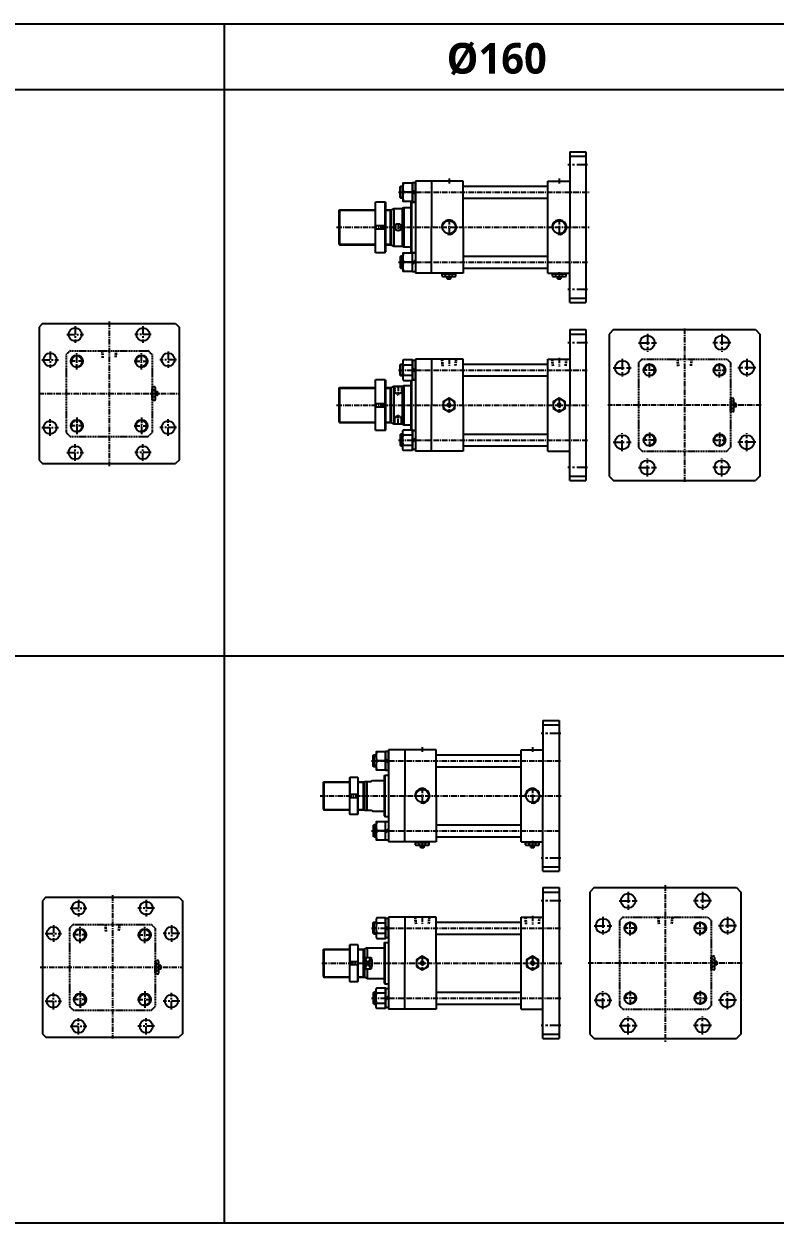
# Model space of a CAD drawing. Extents: x -819 to 9014, y 0 to 4350.
# Drawn here: x 2187 to 3904, y 0 to 2741 of the extents above; entities that cross this region are included whole.
import ezdxf

# ---------------------------------------------------------------- set-up
doc = ezdxf.new("R2010")
doc.units = 0
doc.header["$LTSCALE"] = 10
doc.header["$MEASUREMENT"] = 0
for name, pattern in [('CENTER', [2, 1.25, -0.25, 0.25, -0.25]), ('CENTERX2', [4, 2.5, -0.5, 0.5, -0.5]), ('HIDDEN', [0.375, 0.25, -0.125])]:
    doc.linetypes.add(name, pattern=pattern)
doc.layers.get('0').update_dxf_attribs({"linetype": 'CONTINUOUS'})
doc.layers.get('DEFPOINTS').update_dxf_attribs({"linetype": 'CONTINUOUS'})
for name, color, linetype in [('CEN', 1, 'CENTERX2'), ('CENTER', 1, 'CENTER'), ('ML', 7, 'CONTINUOUS'), ('THIN', 3, 'CONTINUOUS'), ('외형선', 3, 'CONTINUOUS')]:
    doc.layers.add(name, color=color, linetype=linetype)
doc.styles.add('문자', font='romans.shx')

msp = doc.modelspace()

# ---------------------------------------------------------------- linework, layer by layer
for p, q in [((0, 2741.3), (9013.8, 2741.3)), ((2645.4, 0), (2645.4, 2741.3)), ((0, 2591.3), (9013.8, 2591.3)), ((9013.8, 1295.6), (0, 1295.6)), ((9013.8, 0), (0, 0))]:
    msp.add_line(p, q)
at = {"color": 7, "linetype": 'Continuous'}
for p, q in [((3143.3, 2164.7), (3143.3, 2169.7)), ((3143.3, 2169.7), (3149.6, 2169.7)), ((3144.3, 2169.7), (3144.3, 2171.7)), ((3144.3, 2171.7), (3173.5, 2171.7)), ((3149.6, 2169.7), (3174.5, 2169.7)), ((3151.1, 2164.7), (3151.1, 2169.7)), ((3166.7, 2164.7), (3166.7, 2169.7)), ((3173.5, 2169.7), (3173.5, 2171.7)), ((3174.5, 2164.7), (3174.5, 2169.7)), ((3395.3, 2164.7), (3395.3, 2169.7)), ((3395.3, 2169.7), (3401.6, 2169.7)), ((3396.3, 2169.7), (3396.3, 2171.7)), ((3396.3, 2171.7), (3425.5, 2171.7)), ((3401.6, 2169.7), (3426.5, 2169.7)), ((3403.1, 2164.7), (3403.1, 2169.7)), ((3418.7, 2164.7), (3418.7, 2169.7)), ((3425.5, 2169.7), (3425.5, 2171.7)), ((3426.5, 2164.7), (3426.5, 2169.7)), ((3146.5, 2163.7), (3171.3, 2163.7)), ((3154.9, 2163.9), (3154.9, 2164)), ((3154.9, 2159.2), (3154.9, 2163.7)), ((3154.9, 2159.2), (3155.4, 2158.7)), ((3162.9, 2159.2), (3154.9, 2159.2)), ((3155.4, 2158.7), (3162.4, 2158.7)), ((3162.9, 2159.2), (3162.4, 2158.7)), ((3162.9, 2159.2), (3162.9, 2163.7)), ((3398.5, 2163.7), (3423.3, 2163.7)), ((3406.9, 2163.9), (3406.9, 2164)), ((3406.9, 2159.2), (3406.9, 2163.7)), ((3406.9, 2159.2), (3407.4, 2158.7)), ((3414.9, 2159.2), (3406.9, 2159.2)), ((3407.4, 2158.7), (3414.4, 2158.7)), ((3414.9, 2159.2), (3414.4, 2158.7)), ((3414.9, 2159.2), (3414.9, 2163.7)), ((3082.1, 864.7), (3082.1, 869.7)), ((3082.1, 869.7), (3088.4, 869.7)), ((3083.1, 869.7), (3083.1, 871.7)), ((3083.1, 871.7), (3112.2, 871.7)), ((3085.2, 863.7), (3110.1, 863.7)), ((3088.4, 869.7), (3113.2, 869.7)), ((3089.9, 864.7), (3089.9, 869.7)), ((3093.7, 864), (3093.7, 864)), ((3093.7, 859.2), (3093.7, 863.7)), ((3093.7, 859.2), (3094.2, 858.7)), ((3101.7, 859.2), (3093.7, 859.2)), ((3094.2, 858.7), (3101.2, 858.7)), ((3101.7, 859.2), (3101.2, 858.7)), ((3101.7, 859.2), (3101.7, 863.7)), ((3105.4, 864.7), (3105.4, 869.7)), ((3112.2, 869.7), (3112.2, 871.7)), ((3113.2, 864.7), (3113.2, 869.7)), ((3334.1, 864.7), (3334.1, 869.7)), ((3334.1, 869.7), (3340.4, 869.7)), ((3335.1, 869.7), (3335.1, 871.7)), ((3335.1, 871.7), (3364.2, 871.7)), ((3337.2, 863.7), (3362.1, 863.7)), ((3340.4, 869.7), (3365.2, 869.7)), ((3341.9, 864.7), (3341.9, 869.7)), ((3345.7, 864), (3345.7, 864)), ((3345.7, 859.2), (3345.7, 863.7)), ((3345.7, 859.2), (3346.2, 858.7)), ((3353.7, 859.2), (3345.7, 859.2)), ((3346.2, 858.7), (3353.2, 858.7)), ((3353.7, 859.2), (3353.2, 858.7)), ((3353.7, 859.2), (3353.7, 863.7)), ((3357.4, 864.7), (3357.4, 869.7)), ((3364.2, 869.7), (3364.2, 871.7)), ((3365.2, 864.7), (3365.2, 869.7))]:
    msp.add_line(p, q, dxfattribs=at)
for points in [[(3145.4, 1862.2), (3158.9, 1854.4), (3172.4, 1862.2), (3172.4, 1877.8), (3158.9, 1885.6), (3145.4, 1877.8)], [(3157.4, 1872.5), (3156, 1870), (3157.4, 1867.5), (3160.3, 1867.5), (3161.8, 1870), (3160.3, 1872.5)], [(3397.4, 1862.2), (3410.9, 1854.4), (3424.4, 1862.2), (3424.4, 1877.8), (3410.9, 1885.6), (3397.4, 1877.8)], [(3409.4, 1872.5), (3408, 1870), (3409.4, 1867.5), (3412.3, 1867.5), (3413.8, 1870), (3412.3, 1872.5)], [(3084.2, 586.4), (3097.7, 578.6), (3111.2, 586.4), (3111.2, 602), (3097.7, 609.8), (3084.2, 602)], [(3336.2, 586.4), (3349.7, 578.6), (3363.2, 586.4), (3363.2, 602), (3349.7, 609.8), (3336.2, 602)], [(3096.2, 596.7), (3094.8, 594.2), (3096.2, 591.7), (3099.1, 591.7), (3100.5, 594.2), (3099.1, 596.7)], [(3348.2, 596.7), (3346.8, 594.2), (3348.2, 591.7), (3351.1, 591.7), (3352.5, 594.2), (3351.1, 596.7)]]:
    msp.add_lwpolyline(points, close=True, dxfattribs=at)
for centre, radius in [((3158.9, 1870), 13.5), ((3158.9, 1870), 3.5), ((3410.9, 1870), 13.5), ((3410.9, 1870), 3.5), ((3097.7, 594.2), 13.5), ((3349.7, 594.2), 13.5), ((3097.7, 594.2), 3.5), ((3349.7, 594.2), 3.5)]:
    msp.add_circle(centre, radius, dxfattribs=at)
for centre, radius, start, end in [((3146.5, 2169.3), 5.62, 235.6158, 270), ((3147.2, 2171.9), 8.22, 241.7006, 298.2994), ((3158.9, 2195), 31.3, 255.6172, 270.0141), ((3158.9, 2195), 31.3, 269.9859, 284.3828), ((3170.6, 2171.9), 8.22, 241.7006, 298.2994), ((3398.5, 2169.3), 5.62, 235.6158, 270), ((3399.2, 2171.9), 8.22, 241.7006, 298.2994), ((3410.9, 2195), 31.3, 255.6172, 270.0141), ((3410.9, 2195), 31.3, 269.9859, 284.3828), ((3422.6, 2171.9), 8.22, 241.7006, 298.2994), ((3085.2, 869.3), 5.62, 235.6158, 270), ((3086, 871.9), 8.22, 241.7006, 298.2994), ((3097.6, 895), 31.3, 255.6172, 270.0141), ((3097.7, 895), 31.3, 269.9859, 284.3828), ((3109.3, 871.9), 8.22, 241.7006, 298.2994), ((3337.2, 869.3), 5.62, 235.6158, 270), ((3338, 871.9), 8.22, 241.7006, 298.2994), ((3349.6, 895), 31.3, 255.6172, 270.0141), ((3349.7, 895), 31.3, 269.9859, 284.3828), ((3361.3, 871.9), 8.22, 241.7006, 298.2994)]:
    msp.add_arc(centre, radius, start, end, dxfattribs=at)
at = {"layer": 'CEN', "color": 1, "linetype": 'CENTER', "ltscale": 2}
for p, q in [((3475.9, 2419.2), (3430.9, 2419.2)), ((3475.9, 2134.2), (3430.9, 2134.2)), ((3612.5, 2033), (3612.5, 1992)), ((3782.5, 2033), (3782.5, 1992)), ((3475.9, 2012.5), (3430.9, 2012.5)), ((3592, 2012.5), (3633, 2012.5)), ((3803, 2012.5), (3762, 2012.5)), ((3555, 1975.5), (3555, 1934.5)), ((3840, 1975.5), (3840, 1934.5)), ((3534.5, 1955), (3575.5, 1955)), ((3860.5, 1955), (3819.5, 1955)), ((3534.5, 1785), (3575.5, 1785)), ((3555, 1764.5), (3555, 1805.5)), ((3860.5, 1785), (3819.5, 1785)), ((3840, 1764.5), (3840, 1805.5)), ((3475.9, 1727.5), (3430.9, 1727.5)), ((3592, 1727.5), (3633, 1727.5)), ((3612.5, 1707), (3612.5, 1748)), ((3803, 1727.5), (3762, 1727.5)), ((3782.5, 1707), (3782.5, 1748)), ((3414.7, 1119.2), (3369.7, 1119.2)), ((3414.7, 834.2), (3369.7, 834.2)), ((3568.5, 757.2), (3568.5, 716.2)), ((3738.5, 757.2), (3738.5, 716.2)), ((3414.7, 736.7), (3369.7, 736.7)), ((3548, 736.7), (3589, 736.7)), ((3759, 736.7), (3718, 736.7)), ((3511, 699.7), (3511, 658.7)), ((3796, 699.7), (3796, 658.7)), ((3490.5, 679.2), (3531.5, 679.2)), ((3816.5, 679.2), (3775.5, 679.2)), ((3511, 488.7), (3511, 529.7)), ((3796, 488.7), (3796, 529.7)), ((3490.5, 509.2), (3531.5, 509.2)), ((3816.5, 509.2), (3775.5, 509.2)), ((3568.5, 431.2), (3568.5, 472.2)), ((3738.5, 431.2), (3738.5, 472.2)), ((3414.7, 451.7), (3369.7, 451.7)), ((3548, 451.7), (3589, 451.7)), ((3759, 451.7), (3718, 451.7))]:
    msp.add_line(p, q, dxfattribs=at)
at = {"layer": 'CEN', "color": 1, "linetype": 'CENTER', "ltscale": 1.5}
for p, q in [((2285, 2031.3), (2323, 2031.3)), ((2304, 2050.3), (2304, 2012.3)), ((2478, 2031.3), (2440, 2031.3)), ((2459, 2050.3), (2459, 2012.3)), ((2227.5, 1973.8), (2265.5, 1973.8)), ((2246.5, 1992.8), (2246.5, 1954.8)), ((2535.5, 1973.8), (2497.5, 1973.8)), ((2516.5, 1992.8), (2516.5, 1954.8)), ((2246.5, 1799.8), (2246.5, 1837.8)), ((2516.5, 1799.8), (2516.5, 1837.8)), ((2227.5, 1818.8), (2265.5, 1818.8)), ((2535.5, 1818.8), (2497.5, 1818.8)), ((2285, 1761.3), (2323, 1761.3)), ((2304, 1742.3), (2304, 1780.3)), ((2478, 1761.3), (2440, 1761.3)), ((2459, 1742.3), (2459, 1780.3)), ((2292.5, 719.7), (2330.5, 719.7)), ((2311.5, 738.7), (2311.5, 700.7)), ((2485.5, 719.7), (2447.5, 719.7)), ((2466.5, 738.7), (2466.5, 700.7)), ((2235, 662.2), (2273, 662.2)), ((2254, 681.2), (2254, 643.2)), ((2543, 662.2), (2505, 662.2)), ((2524, 681.2), (2524, 643.2)), ((2254, 488.2), (2254, 526.2)), ((2524, 488.2), (2524, 526.2)), ((2235, 507.2), (2273, 507.2)), ((2543, 507.2), (2505, 507.2)), ((2311.5, 430.7), (2311.5, 468.7)), ((2466.5, 430.7), (2466.5, 468.7)), ((2292.5, 449.7), (2330.5, 449.7)), ((2485.5, 449.7), (2447.5, 449.7))]:
    msp.add_line(p, q, dxfattribs=at)
at = {"layer": 'CENTER'}
for p, q in [((2307.6, 1951.3), (2307.6, 1989.3)), ((2455.6, 1951.3), (2455.6, 1989.3)), ((2324, 1970.3), (2291.1, 1970.3)), ((2439.1, 1970.3), (2472, 1970.3)), ((3632.2, 1950), (3602.8, 1950)), ((3617.5, 1933), (3617.5, 1967)), ((3762.8, 1950), (3792.2, 1950)), ((3777.5, 1933), (3777.5, 1967)), ((2307.6, 1841.3), (2307.6, 1803.3)), ((2455.6, 1841.3), (2455.6, 1803.3)), ((2324, 1822.3), (2291.1, 1822.3)), ((2439.1, 1822.3), (2472, 1822.3)), ((3632.2, 1790), (3602.8, 1790)), ((3617.5, 1807), (3617.5, 1773)), ((3762.8, 1790), (3792.2, 1790)), ((3777.5, 1807), (3777.5, 1773)), ((3573.5, 657.2), (3573.5, 691.2)), ((3733.5, 657.2), (3733.5, 691.2)), ((2331.4, 658.7), (2298.5, 658.7)), ((2315, 639.7), (2315, 677.7)), ((2446.5, 658.7), (2479.4, 658.7)), ((2463, 639.7), (2463, 677.7)), ((3588.2, 674.2), (3558.8, 674.2)), ((3718.8, 674.2), (3748.2, 674.2)), ((2315, 529.7), (2315, 491.7)), ((2463, 529.7), (2463, 491.7)), ((3573.5, 531.2), (3573.5, 497.2)), ((3733.5, 531.2), (3733.5, 497.2)), ((2331.4, 510.7), (2298.5, 510.7)), ((2446.5, 510.7), (2479.4, 510.7)), ((3588.2, 514.2), (3558.8, 514.2)), ((3718.8, 514.2), (3748.2, 514.2))]:
    msp.add_line(p, q, dxfattribs=at)
at = {"layer": 'DEFPOINTS', "color": 0, "linetype": 'ByBlock'}
msp.add_point((3410.7, 766.7), dxfattribs=at)
at = {"layer": 'ML'}
for p, q in [((3434.9, 2449.2), (3471.9, 2449.2)), ((3471.9, 2449.2), (3471.9, 2104.2)), ((3434.9, 2439.2), (3471.9, 2439.2)), ((3048.5, 2343.2), (3048.5, 2370.2)), ((3075.1, 2362), (3081.9, 2355.2)), ((3075.1, 2358.2), (3081.9, 2351.4)), ((3081.9, 2381.7), (3081.9, 2171.7)), ((3118.9, 2381.7), (3081.9, 2381.7)), ((3081.9, 2381.7), (3081.9, 2381.7)), ((2990.1, 2333.2), (2991.1, 2334.2)), ((2990.1, 2333.2), (2990.1, 2220.2)), ((3013.1, 2334.2), (2991.1, 2334.2)), ((2991.1, 2280.7), (2991.1, 2334.2)), ((3013.1, 2280.7), (3013.1, 2334.2)), ((3013.1, 2334.2), (3014.1, 2333.2)), ((3014.1, 2220.2), (3014.1, 2333.2)), ((3075.1, 2356.7), (3054.9, 2356.7)), ((3071.9, 2332.7), (3072.2, 2333)), ((3071.9, 2332.7), (3071.9, 2220.7)), ((3073.4, 2333), (3073.4, 2220.4)), ((2906.9, 2315.2), (2908.4, 2316.7)), ((2906.9, 2315.2), (2906.9, 2238.2)), ((2908.4, 2316.7), (2908.4, 2236.7)), ((3023.9, 2316.7), (3023.9, 2236.7)), ((3026.9, 2316.7), (3032.9, 2319.7)), ((3026.9, 2316.7), (3026.9, 2236.7)), ((3032.9, 2319.7), (3032.9, 2233.7)), ((3051.9, 2319.7), (3055.9, 2321.7)), ((3051.9, 2319.7), (3051.9, 2233.7)), ((3055.9, 2321.7), (3055.9, 2231.7)), ((2990.1, 2280.7), (3014.1, 2280.7)), ((2990.1, 2272.7), (3014.1, 2272.7)), ((2991.1, 2219.2), (2991.1, 2272.7)), ((3013.1, 2219.2), (3013.1, 2272.7)), ((2906.9, 2238.2), (2908.4, 2236.7)), ((3026.9, 2236.7), (3032.9, 2233.7)), ((3051.9, 2233.7), (3055.9, 2231.7)), ((3071.9, 2220.7), (3072.2, 2220.4)), ((2991.1, 2219.2), (2990.1, 2220.2)), ((2991.1, 2219.2), (3013.1, 2219.2)), ((3013.1, 2219.2), (3014.1, 2220.2)), ((3048.5, 2210.2), (3048.5, 2183.2)), ((3075.1, 2196.7), (3054.9, 2196.7)), ((3075.1, 2195.2), (3081.9, 2202)), ((3075.1, 2191.4), (3081.9, 2198.2)), ((3118.9, 2171.7), (3081.9, 2171.7)), ((3434.9, 2114.2), (3471.9, 2114.2)), ((3434.9, 2104.2), (3471.9, 2104.2)), ((2229.5, 2056.3), (2221.5, 2048.3)), ((2229.5, 2056.3), (2533.5, 2056.3)), ((2533.5, 2056.3), (2541.5, 2048.3)), ((2221.5, 2048.3), (2221.5, 1744.3)), ((2541.5, 2048.3), (2541.5, 1744.3)), ((3434.9, 2042.5), (3471.9, 2042.5)), ((3434.9, 2032.5), (3471.9, 2032.5)), ((3471.9, 2042.5), (3471.9, 1697.5)), ((3535, 2042.5), (3525, 2032.5)), ((3525, 2032.5), (3525, 1707.5)), ((3535, 2042.5), (3860, 2042.5)), ((3860, 2042.5), (3870, 2032.5)), ((3870, 2032.5), (3870, 1707.5)), ((3118.9, 1975), (3081.9, 1975)), ((3081.9, 1975), (3081.9, 1975)), ((3081.9, 1975), (3081.9, 1765)), ((3048.5, 1936.5), (3048.5, 1963.5)), ((3053.1, 1967.7), (3053.1, 1932.2)), ((3054.9, 1961.8), (3075.1, 1961.8)), ((3075.1, 1955.3), (3081.9, 1948.5)), ((3075.1, 1951.5), (3081.9, 1944.7)), ((2990.1, 1926.5), (2991.1, 1927.5)), ((2990.1, 1926.5), (2990.1, 1813.5)), ((3013.1, 1927.5), (2991.1, 1927.5)), ((2991.1, 1874), (2991.1, 1927.5)), ((3013.1, 1927.5), (3014.1, 1926.5)), ((3013.1, 1874), (3013.1, 1927.5)), ((3014.1, 1813.5), (3014.1, 1926.5)), ((3054.9, 1938.2), (3075.1, 1938.2)), ((3071.9, 1926), (3072.2, 1926.3)), ((3071.9, 1926), (3071.9, 1814)), ((3073.4, 1926.3), (3073.4, 1813.7)), ((2906.9, 1908.5), (2908.4, 1910)), ((2906.9, 1908.5), (2906.9, 1831.5)), ((2908.4, 1910), (2908.4, 1830)), ((3023.9, 1910), (3023.9, 1830)), ((3026.9, 1910), (3032.9, 1913)), ((3026.9, 1910), (3026.9, 1830)), ((3032.9, 1913), (3032.9, 1827)), ((3051.9, 1913), (3055.9, 1915)), ((3051.9, 1913), (3051.9, 1827)), ((3055.9, 1915), (3055.9, 1825)), ((2990.1, 1874), (3014.1, 1874)), ((2990.1, 1866), (3014.1, 1866)), ((2991.1, 1812.5), (2991.1, 1866)), ((3013.1, 1812.5), (3013.1, 1866)), ((2906.9, 1831.5), (2908.4, 1830)), ((2991.1, 1812.5), (2990.1, 1813.5)), ((2991.1, 1812.5), (3013.1, 1812.5)), ((3013.1, 1812.5), (3014.1, 1813.5)), ((3026.9, 1830), (3032.9, 1827)), ((3051.9, 1827), (3055.9, 1825)), ((3071.9, 1814), (3072.2, 1813.7)), ((3048.5, 1803.5), (3048.5, 1776.5)), ((3053.1, 1772.2), (3053.1, 1807.7)), ((3054.9, 1801.8), (3075.1, 1801.8)), ((3075.1, 1788.5), (3081.9, 1795.3)), ((3075.1, 1784.7), (3081.9, 1791.5)), ((3054.9, 1778.2), (3075.1, 1778.2)), ((3118.9, 1765), (3081.9, 1765)), ((2221.5, 1744.3), (2229.5, 1736.3)), ((2229.5, 1736.3), (2533.5, 1736.3)), ((2541.5, 1744.3), (2533.5, 1736.3)), ((3434.9, 1707.5), (3471.9, 1707.5)), ((3525, 1707.5), (3535, 1697.5)), ((3870, 1707.5), (3860, 1697.5)), ((3434.9, 1697.5), (3471.9, 1697.5)), ((3535, 1697.5), (3860, 1697.5)), ((3373.7, 1149.2), (3410.7, 1149.2)), ((3373.7, 1139.2), (3410.7, 1139.2)), ((3410.7, 1149.2), (3410.7, 804.2)), ((2987.3, 1043.2), (2987.3, 1070.2)), ((3020.7, 1081.7), (3020.7, 871.7)), ((3057.7, 1081.7), (3020.7, 1081.7)), ((3020.7, 1081.7), (3020.7, 1081.7)), ((3013.9, 1056.7), (2993.7, 1056.7)), ((3013.9, 1062), (3020.7, 1055.2)), ((3013.9, 1058.2), (3020.7, 1051.4)), ((2931.2, 1017.7), (2932.2, 1018.7)), ((2931.2, 1017.7), (2931.2, 935.7)), ((2950.2, 1018.7), (2932.2, 1018.7)), ((2932.2, 1018.7), (2932.2, 980.2)), ((2950.2, 1018.7), (2950.2, 980.2)), ((2950.2, 1018.7), (2951.2, 1017.7)), ((2951.2, 935.7), (2951.2, 1017.7)), ((3010.7, 1022.7), (3012.2, 1024.2)), ((3010.7, 1022.7), (3010.7, 930.7)), ((3012.2, 1024.2), (3012.2, 929.2)), ((2870.7, 1007.2), (2872.2, 1008.7)), ((2870.7, 1007.2), (2870.7, 946.2)), ((2872.2, 1008.7), (2872.2, 944.7)), ((2962.7, 1008.7), (2962.7, 944.7)), ((2965.7, 1009.2), (2965.7, 944.2)), ((2971.7, 944.2), (2971.7, 1009.2)), ((2980.7, 1009.2), (2983.7, 1011.7)), ((2931.2, 980.2), (2951.2, 980.2)), ((2931.2, 973.2), (2951.2, 973.2)), ((2932.2, 934.7), (2932.2, 973.2)), ((2950.2, 934.7), (2950.2, 973.2)), ((2870.7, 946.2), (2872.2, 944.7)), ((2931.2, 935.7), (2932.2, 934.7)), ((2932.2, 934.7), (2950.2, 934.7)), ((2950.2, 934.7), (2951.2, 935.7)), ((2980.7, 944.2), (2983.7, 941.7)), ((2987.3, 910.2), (2987.3, 883.2)), ((3010.7, 930.7), (3012.2, 929.2)), ((3013.9, 896.7), (2993.7, 896.7)), ((3013.9, 895.2), (3020.7, 902)), ((3013.9, 891.4), (3020.7, 898.2)), ((3057.7, 871.7), (3020.7, 871.7)), ((3373.7, 814.2), (3410.7, 814.2)), ((3373.7, 804.2), (3410.7, 804.2)), ((2237, 744.7), (2229, 736.7)), ((2237, 744.7), (2541, 744.7)), ((2541, 744.7), (2549, 736.7)), ((3373.7, 766.7), (3410.7, 766.7)), ((3373.7, 756.7), (3410.7, 756.7)), ((3410.7, 766.7), (3410.7, 421.7)), ((3491, 766.7), (3481, 756.7)), ((3481, 756.7), (3481, 431.7)), ((3491, 766.7), (3816, 766.7)), ((3816, 766.7), (3826, 756.7)), ((3826, 756.7), (3826, 431.7)), ((2229, 736.7), (2229, 432.7)), ((2549, 736.7), (2549, 432.7)), ((2987.3, 660.7), (2987.3, 687.7)), ((2991.9, 692), (2991.9, 656.5)), ((2993.7, 686.1), (3013.9, 686.1)), ((3057.7, 699.2), (3020.7, 699.2)), ((3020.7, 699.2), (3020.7, 699.2)), ((3020.7, 699.2), (3020.7, 489.2)), ((2993.7, 662.4), (3013.9, 662.4)), ((3013.9, 679.5), (3020.7, 672.7)), ((3013.9, 675.7), (3020.7, 668.9)), ((2931.2, 635.2), (2932.2, 636.2)), ((2931.2, 635.2), (2931.2, 553.2)), ((2950.2, 636.2), (2932.2, 636.2)), ((2932.2, 636.2), (2932.2, 597.7)), ((2950.2, 636.2), (2951.2, 635.2)), ((2950.2, 636.2), (2950.2, 597.7)), ((2951.2, 553.2), (2951.2, 635.2)), ((3010.7, 640.2), (3012.2, 641.7)), ((3010.7, 640.2), (3010.7, 548.2)), ((3012.2, 641.7), (3012.2, 546.7)), ((2870.7, 624.7), (2872.2, 626.2)), ((2870.7, 624.7), (2870.7, 563.7)), ((2872.2, 626.2), (2872.2, 562.2)), ((2962.7, 626.2), (2962.7, 562.2)), ((2971.7, 629.2), (2965.7, 626.2)), ((2965.7, 626.2), (2965.7, 562.2)), ((2965.7, 607.2), (2980.7, 607.2)), ((2971.7, 629.2), (2971.7, 607.2)), ((2980.7, 607.2), (2980.7, 581.2)), ((2931.2, 597.7), (2951.2, 597.7)), ((2931.2, 590.7), (2951.2, 590.7)), ((2932.2, 552.2), (2932.2, 590.7)), ((2950.2, 552.2), (2950.2, 590.7)), ((2965.7, 581.2), (2980.7, 581.2)), ((2971.7, 581.2), (2971.7, 559.2)), ((2870.7, 563.7), (2872.2, 562.2)), ((2931.2, 553.2), (2932.2, 552.2)), ((2932.2, 552.2), (2950.2, 552.2)), ((2950.2, 552.2), (2951.2, 553.2)), ((2971.7, 559.2), (2965.7, 562.2)), ((2987.3, 527.7), (2987.3, 500.7)), ((2991.9, 496.5), (2991.9, 532)), ((2993.7, 526.1), (3013.9, 526.1)), ((3010.7, 548.2), (3012.2, 546.7)), ((2993.7, 502.4), (3013.9, 502.4)), ((3013.9, 512.7), (3020.7, 519.5)), ((3013.9, 508.9), (3020.7, 515.7)), ((3057.7, 489.2), (3020.7, 489.2)), ((2229, 432.7), (2237, 424.7)), ((2237, 424.7), (2541, 424.7)), ((2549, 432.7), (2541, 424.7)), ((3373.7, 431.7), (3410.7, 431.7)), ((3373.7, 421.7), (3410.7, 421.7)), ((3481, 431.7), (3491, 421.7)), ((3491, 421.7), (3816, 421.7)), ((3826, 431.7), (3816, 421.7))]:
    msp.add_line(p, q, dxfattribs=at)
at = {"layer": 'ML', "color": 2}
for p, q in [((3023.9, 2315.7), (3025.6, 2316.7)), ((3023.9, 2237.7), (3025.6, 2236.7)), ((3155.4, 2163.9), (3155.4, 2163.9)), ((3155.4, 2158.7), (3155.4, 2163.7)), ((3162.4, 2158.7), (3162.4, 2163.7)), ((3407.4, 2163.9), (3407.4, 2163.9)), ((3407.4, 2158.7), (3407.4, 2163.7)), ((3414.4, 2158.7), (3414.4, 2163.7)), ((3023.9, 1909), (3025.6, 1910)), ((3023.9, 1831), (3025.6, 1830)), ((2962.7, 1007.7), (2964.4, 1008.7)), ((2962.7, 945.7), (2964.4, 944.7)), ((3094.2, 863.9), (3094.2, 863.9)), ((3094.2, 858.7), (3094.2, 863.7)), ((3101.2, 858.7), (3101.2, 863.7)), ((3346.2, 863.9), (3346.2, 863.9)), ((3346.2, 858.7), (3346.2, 863.7)), ((3353.2, 858.7), (3353.2, 863.7)), ((2962.7, 625.2), (2964.4, 626.2)), ((2980.7, 607.2), (2965.7, 581.2)), ((2980.7, 581.2), (2965.7, 607.2)), ((2962.7, 563.2), (2964.4, 562.2))]:
    msp.add_line(p, q, dxfattribs=at)
at = {"layer": 'ML', "color": 1, "linetype": 'CENTER'}
for p, q in [((3042.4, 2285.5), (3042.4, 2267.9)), ((3158.9, 2295), (3158.9, 2258.4)), ((3410.9, 2295), (3410.9, 2258.4)), ((3158.9, 2173.9), (3158.9, 2162.4)), ((3410.9, 2173.9), (3410.9, 2162.4)), ((2381.6, 2060.8), (2381.6, 1730.5)), ((3697.5, 2045.3), (3697.5, 1694.4)), ((2219.7, 1896.3), (2543.2, 1896.3)), ((3042.4, 1914), (3042.4, 1892.5)), ((3158.9, 1881), (3158.9, 1859)), ((3410.9, 1881), (3410.9, 1859)), ((3872.8, 1870), (3521.8, 1870)), ((3042.4, 1826), (3042.4, 1847.5)), ((3097.7, 995), (3097.7, 958.4)), ((3349.7, 995), (3349.7, 958.4)), ((3097.7, 873.9), (3097.7, 862.5)), ((3349.7, 873.9), (3349.7, 862.5)), ((3653.5, 772.1), (3653.5, 414.4)), ((2389, 749.3), (2389, 422.2)), ((3097.7, 605.2), (3097.7, 583.2)), ((3349.7, 605.2), (3349.7, 583.2)), ((2224.1, 584.7), (2551.7, 584.7)), ((3829.5, 594.2), (3477.1, 594.2))]:
    msp.add_line(p, q, dxfattribs=at)
at = {"layer": 'ML', "color": 6, "linetype": 'HIDDEN'}
for p, q in [((2283.6, 1985.5), (2283.6, 1807.1)), ((2292.4, 1994.3), (2470.8, 1994.3)), ((2479.6, 1985.5), (2479.6, 1807.1)), ((3600.4, 1975), (3794.6, 1975)), ((3592.5, 1967.1), (3592.5, 1772.9)), ((3802.5, 1967.1), (3802.5, 1772.9)), ((2479.6, 1881.7), (2479.6, 1910.9)), ((2481.6, 1910.9), (2479.6, 1910.9)), ((2486.6, 1911.9), (2481.6, 1911.9)), ((2481.6, 1887), (2481.6, 1911.9)), ((2486.6, 1904.1), (2481.6, 1904.1)), ((2487.3, 1892.3), (2487.3, 1892.3)), ((2487.4, 1892.8), (2487.4, 1892.8)), ((2487.6, 1883.9), (2487.6, 1908.7)), ((2492.1, 1900.3), (2487.6, 1900.3)), ((2492.6, 1899.8), (2487.6, 1899.8)), ((2492.6, 1892.8), (2487.6, 1892.8)), ((2492.1, 1892.3), (2487.6, 1892.3)), ((2492.1, 1900.3), (2492.6, 1899.8)), ((2492.1, 1900.3), (2492.1, 1892.3)), ((2492.1, 1892.3), (2492.6, 1892.8)), ((2492.6, 1892.8), (2492.6, 1899.8)), ((3034.4, 1913), (3034.9, 1912.5)), ((3034.9, 1912.5), (3034.9, 1898)), ((3034.9, 1912.5), (3049.9, 1912.5)), ((3034.9, 1898), (3042.4, 1893.7)), ((3049.9, 1898), (3042.4, 1893.7)), ((3049.9, 1912.5), (3050.4, 1913)), ((3049.9, 1912.5), (3049.9, 1898)), ((2481.6, 1881.7), (2479.6, 1881.7)), ((2486.6, 1888.5), (2481.6, 1888.5)), ((2481.6, 1880.7), (2481.6, 1887)), ((2486.6, 1880.7), (2481.6, 1880.7)), ((3802.5, 1855.4), (3802.5, 1884.6)), ((3804.5, 1884.6), (3802.5, 1884.6)), ((3809.5, 1885.6), (3804.5, 1885.6)), ((3804.5, 1860.7), (3804.5, 1885.6)), ((3809.5, 1877.8), (3804.5, 1877.8)), ((3810.3, 1866), (3810.2, 1866)), ((3810.3, 1866.5), (3810.3, 1866.5)), ((3810.5, 1857.6), (3810.5, 1882.4)), ((3815, 1874), (3810.5, 1874)), ((3815.5, 1873.5), (3810.5, 1873.5)), ((3815.5, 1866.5), (3810.5, 1866.5)), ((3815, 1866), (3810.5, 1866)), ((3815, 1874), (3815.5, 1873.5)), ((3815, 1874), (3815, 1866)), ((3815, 1866), (3815.5, 1866.5)), ((3815.5, 1866.5), (3815.5, 1873.5)), ((3034.9, 1842), (3042.4, 1846.3)), ((3034.9, 1827.5), (3034.9, 1842)), ((3049.9, 1842), (3042.4, 1846.3)), ((3049.9, 1827.5), (3049.9, 1842)), ((3804.5, 1855.4), (3802.5, 1855.4)), ((3809.5, 1862.2), (3804.5, 1862.2)), ((3804.5, 1854.4), (3804.5, 1860.7)), ((3809.5, 1854.4), (3804.5, 1854.4)), ((3034.4, 1827), (3034.9, 1827.5)), ((3034.9, 1827.5), (3049.9, 1827.5)), ((3049.9, 1827.5), (3050.4, 1827)), ((2292.4, 1798.3), (2470.8, 1798.3)), ((3600.4, 1765), (3794.6, 1765)), ((3548.5, 691.3), (3548.5, 497.1)), ((3556.4, 699.2), (3750.6, 699.2)), ((3758.5, 691.3), (3758.5, 497.1)), ((2291, 673.9), (2291, 495.5)), ((2299.8, 682.7), (2478.1, 682.7)), ((2487, 673.9), (2487, 495.5)), ((3758.5, 579.6), (3758.5, 608.8)), ((3760.5, 608.8), (3758.5, 608.8)), ((3765.5, 609.8), (3760.5, 609.8)), ((3760.5, 585), (3760.5, 609.8)), ((3766.5, 581.8), (3766.5, 606.6)), ((2487, 570.1), (2487, 599.3)), ((2489, 599.3), (2487, 599.3)), ((2494, 600.3), (2489, 600.3)), ((2489, 575.5), (2489, 600.3)), ((2494, 592.5), (2489, 592.5)), ((2494, 576.9), (2489, 576.9)), ((2494.7, 580.7), (2494.7, 580.7)), ((2494.8, 581.2), (2494.8, 581.2)), ((2495, 572.3), (2495, 597.1)), ((2499.5, 588.7), (2495, 588.7)), ((2500, 588.2), (2495, 588.2)), ((2500, 581.2), (2495, 581.2)), ((2499.5, 580.7), (2495, 580.7)), ((2499.5, 588.7), (2500, 588.2)), ((2499.5, 588.7), (2499.5, 580.7)), ((2499.5, 580.7), (2500, 581.2)), ((2500, 581.2), (2500, 588.2)), ((3760.5, 579.6), (3758.5, 579.6)), ((3765.5, 602), (3760.5, 602)), ((3765.5, 586.4), (3760.5, 586.4)), ((3760.5, 578.6), (3760.5, 585)), ((3765.5, 578.6), (3760.5, 578.6)), ((3766.2, 590.2), (3766.2, 590.2)), ((3766.3, 590.7), (3766.3, 590.7)), ((3771, 598.2), (3766.5, 598.2)), ((3771.5, 597.7), (3766.5, 597.7)), ((3771.5, 590.7), (3766.5, 590.7)), ((3771, 590.2), (3766.5, 590.2)), ((3771, 598.2), (3771.5, 597.7)), ((3771, 598.2), (3771, 590.2)), ((3771, 590.2), (3771.5, 590.7)), ((3771.5, 590.7), (3771.5, 597.7)), ((2489, 570.1), (2487, 570.1)), ((2489, 569.1), (2489, 575.5)), ((2494, 569.1), (2489, 569.1)), ((2299.8, 486.7), (2478.1, 486.7)), ((3556.4, 489.2), (3750.6, 489.2))]:
    msp.add_line(p, q, dxfattribs=at)
at = {"layer": 'ML', "color": 6, "linetype": 'HIDDEN', "ltscale": 1.5}
for p, q in [((2366.6, 1978.3), (2365, 1994.3)), ((2368.2, 1978.3), (2366.6, 1994.3)), ((2396.6, 1994.3), (2395, 1978.3)), ((2398.2, 1994.3), (2396.6, 1978.3)), ((3143.9, 1959), (3142.3, 1975)), ((3145.5, 1959), (3143.9, 1975)), ((3173.9, 1975), (3172.3, 1959)), ((3175.5, 1975), (3173.9, 1959)), ((3395.9, 1959), (3394.3, 1975)), ((3397.5, 1959), (3395.9, 1975)), ((3425.9, 1975), (3424.3, 1959)), ((3427.5, 1975), (3425.9, 1959)), ((3682.5, 1959), (3680.9, 1975)), ((3684.1, 1959), (3682.5, 1975)), ((3712.5, 1975), (3710.9, 1959)), ((3714.1, 1975), (3712.5, 1959)), ((3082.7, 683.2), (3081.1, 699.2)), ((3084.3, 683.2), (3082.7, 699.2)), ((3112.7, 699.2), (3111.1, 683.2)), ((3114.3, 699.2), (3112.7, 683.2)), ((3334.7, 683.2), (3333.1, 699.2)), ((3336.3, 683.2), (3334.7, 699.2)), ((3364.7, 699.2), (3363.1, 683.2)), ((3366.3, 699.2), (3364.7, 683.2)), ((3638.5, 683.2), (3636.9, 699.2)), ((3640.1, 683.2), (3638.5, 699.2)), ((3668.5, 699.2), (3666.9, 683.2)), ((3670.1, 699.2), (3668.5, 683.2)), ((2374, 666.7), (2372.4, 682.7)), ((2375.6, 666.7), (2374, 682.7)), ((2404, 682.7), (2402.4, 666.7)), ((2405.6, 682.7), (2404, 666.7))]:
    msp.add_line(p, q, dxfattribs=at)
at = {"layer": 'ML'}
for points in [[(3053.1, 2343.2), (3048.5, 2343.2), (3046.9, 2344.8), (3046.9, 2368.6), (3048.5, 2370.2), (3053.1, 2370.2)], [(3081.9, 2335), (3081.9, 2378.3), (3075.1, 2378.3), (3075.1, 2335), (3081.9, 2335)], [(3053.1, 2210.2), (3048.5, 2210.2), (3046.9, 2208.6), (3046.9, 2184.8), (3048.5, 2183.2), (3053.1, 2183.2)], [(3081.9, 2218.3), (3081.9, 2175), (3075.1, 2175), (3075.1, 2218.3), (3081.9, 2218.3)], [(3053.1, 1936.5), (3048.5, 1936.5), (3046.9, 1938.1), (3046.9, 1961.9), (3048.5, 1963.5), (3053.1, 1963.5)], [(3081.9, 1928.3), (3081.9, 1971.6), (3075.1, 1971.6), (3075.1, 1928.3), (3081.9, 1928.3)], [(3081.9, 1811.6), (3081.9, 1768.3), (3075.1, 1768.3), (3075.1, 1811.6), (3081.9, 1811.6)], [(3053.1, 1803.5), (3048.5, 1803.5), (3046.9, 1801.9), (3046.9, 1778.1), (3048.5, 1776.5), (3053.1, 1776.5)], [(2991.9, 1043.2), (2987.3, 1043.2), (2985.7, 1044.8), (2985.7, 1068.6), (2987.3, 1070.2), (2991.9, 1070.2)], [(3020.7, 1035), (3020.7, 1078.3), (3013.9, 1078.3), (3013.9, 1035), (3020.7, 1035)], [(2991.9, 910.2), (2987.3, 910.2), (2985.7, 908.6), (2985.7, 884.8), (2987.3, 883.2), (2991.9, 883.2)], [(3020.7, 918.3), (3020.7, 875), (3013.9, 875), (3013.9, 918.3), (3020.7, 918.3)], [(2991.9, 660.7), (2987.3, 660.7), (2985.7, 662.4), (2985.7, 686.1), (2987.3, 687.7), (2991.9, 687.7)], [(3020.7, 652.6), (3020.7, 695.9), (3013.9, 695.9), (3013.9, 652.6), (3020.7, 652.6)], [(2991.9, 527.7), (2987.3, 527.7), (2985.7, 526.1), (2985.7, 502.4), (2987.3, 500.7), (2991.9, 500.7)], [(3020.7, 535.9), (3020.7, 492.6), (3013.9, 492.6), (3013.9, 535.9), (3020.7, 535.9)]]:
    msp.add_lwpolyline(points, dxfattribs=at)
for points in [[(3054.9, 2377.2, 0.178633), (3054.9, 2356.7, 0.178633), (3054.9, 2336.2)], [(3054.9, 2217.2, 0.178633), (3054.9, 2196.7, 0.178633), (3054.9, 2176.2)], [(3075.1, 1973.7), (3054.9, 1973.7, 0.309401), (3054.9, 1961.8, 0.154701), (3054.9, 1938.2, 0.309401), (3054.9, 1926.3), (3075.1, 1926.3), (3075.1, 1973.7)], [(3075.1, 1766.3), (3054.9, 1766.3, -0.309401), (3054.9, 1778.2, -0.154701), (3054.9, 1801.8, -0.309401), (3054.9, 1813.7), (3075.1, 1813.7), (3075.1, 1766.3)], [(2993.7, 1077.2, 0.178633), (2993.7, 1056.7, 0.178633), (2993.7, 1036.2)], [(2993.7, 917.2, 0.178633), (2993.7, 896.7, 0.178633), (2993.7, 876.2)], [(3013.9, 697.9), (2993.7, 697.9, 0.309401), (2993.7, 686.1, 0.154701), (2993.7, 662.4, 0.309401), (2993.7, 650.6), (3013.9, 650.6), (3013.9, 697.9)], [(3013.9, 490.6), (2993.7, 490.6, -0.309401), (2993.7, 502.4, -0.154701), (2993.7, 526.1, -0.309401), (2993.7, 537.9), (3013.9, 537.9), (3013.9, 490.6)]]:
    msp.add_lwpolyline(points, format="xyb", dxfattribs=at)
for points in [[(3075.1, 2377.2), (3053.1, 2377.2), (3053.1, 2336.2), (3075.1, 2336.2)], [(3075.1, 2217.2), (3053.1, 2217.2), (3053.1, 2176.2), (3075.1, 2176.2)], [(3013.9, 1077.2), (2991.9, 1077.2), (2991.9, 1036.2), (3013.9, 1036.2)], [(3013.9, 917.2), (2991.9, 917.2), (2991.9, 876.2), (3013.9, 876.2)]]:
    msp.add_lwpolyline(points, close=True, dxfattribs=at)
for centre, radius in [((3042.4, 2276.7), 8), ((3042.4, 2276.7), 7.5), ((3158.9, 2276.7), 15), ((3410.9, 2276.7), 15), ((2304, 2031.3), 15), ((2459, 2031.3), 15), ((3612.5, 2012.5), 16.5), ((3782.5, 2012.5), 16.5), ((2246.5, 1973.8), 15), ((2307.6, 1970.3), 14), ((2455.6, 1970.3), 14), ((2516.5, 1973.8), 15), ((3555, 1955), 16.5), ((3617.5, 1950), 13.5), ((3777.5, 1950), 13.5), ((3840, 1955), 16.5), ((2246.5, 1818.8), 15), ((2307.6, 1822.3), 14), ((2455.6, 1822.3), 14), ((2516.5, 1818.8), 15), ((3555, 1785), 16.5), ((3617.5, 1790), 13.5), ((3777.5, 1790), 13.5), ((3840, 1785), 16.5), ((2304, 1761.3), 15), ((2459, 1761.3), 15), ((3612.5, 1727.5), 16.5), ((3782.5, 1727.5), 16.5), ((3097.7, 976.7), 15), ((3349.7, 976.7), 15), ((3568.5, 736.7), 16.5), ((3738.5, 736.7), 16.5), ((2311.5, 719.7), 15), ((2466.5, 719.7), 15), ((3511, 679.2), 16.5), ((3573.5, 674.2), 13.5), ((3733.5, 674.2), 13.5), ((3796, 679.2), 16.5), ((2254, 662.2), 15), ((2315, 658.7), 14), ((2463, 658.7), 14), ((2524, 662.2), 15), ((2254, 507.2), 15), ((2315, 510.7), 14), ((2463, 510.7), 14), ((2524, 507.2), 15), ((3511, 509.2), 16.5), ((3573.5, 514.2), 13.5), ((3733.5, 514.2), 13.5), ((3796, 509.2), 16.5), ((3568.5, 451.7), 16.5), ((3738.5, 451.7), 16.5), ((2311.5, 449.7), 15), ((2466.5, 449.7), 15)]:
    msp.add_circle(centre, radius, dxfattribs=at)
at = {"layer": 'ML', "color": 2}
for centre, radius, start, end in [((3158.9, 2276.7), 16.6, 258.5736, 189.2846), ((3410.9, 2276.7), 16.6, 258.5736, 189.2846), ((2307.6, 1970.3), 12.3, 252.5498, 193.3393), ((2455.6, 1970.3), 12.3, 254.5009, 192.1407), ((3617.5, 1950), 11.9, 262.4266, 186.5295), ((3777.5, 1950), 11.9, 258.2857, 186.8237), ((3158.9, 1870), 4, 270, 180), ((3410.9, 1870), 4, 270, 180), ((2307.6, 1822.3), 12.3, 254.7331, 191.1559), ((2455.6, 1822.3), 12.3, 259.6672, 191.3515), ((3617.5, 1790), 11.9, 259.7247, 187.535), ((3777.5, 1790), 11.9, 258.5425, 188.2641), ((3097.7, 976.7), 16.6, 258.5736, 189.2846), ((3349.7, 976.7), 16.6, 258.5736, 189.2846), ((3573.5, 674.2), 11.9, 261.1, 192.3996), ((3733.5, 674.2), 11.9, 259.2896, 191.1528), ((2315, 658.7), 12.3, 256.2417, 187.2307), ((2463, 658.7), 12.3, 255.2852, 193.1137), ((3097.7, 594.2), 4, 270, 180), ((3349.7, 594.2), 4, 270, 180), ((2315, 510.7), 12.3, 257.0654, 189.93), ((2463, 510.7), 12.3, 257.5541, 191.7533), ((3573.5, 514.2), 11.9, 259.2727, 188.069), ((3733.5, 514.2), 11.9, 258.2082, 187.8073)]:
    msp.add_arc(centre, radius, start, end, dxfattribs=at)
at = {"layer": 'ML', "color": 6, "linetype": 'HIDDEN'}
for centre, radius, start, end in [((2381.6, 1896.3), 132.5, 132.3007, 137.6993), ((2381.6, 1896.3), 132.5, 42.3007, 47.6993), ((3697.5, 1870), 143, 132.7548, 137.2452), ((3697.5, 1870), 143, 42.7548, 47.2452), ((2479.4, 1908), 8.22, 331.7006, 28.2994), ((2456.2, 1896.3), 31.3, 359.9859, 14.3828), ((2456.2, 1896.3), 31.3, 345.6172, 0.0141), ((2479.4, 1884.6), 8.22, 331.7006, 28.2994), ((2482, 1883.9), 5.62, 325.6158, 0), ((3802.3, 1881.7), 8.22, 331.7006, 28.2994), ((3779.2, 1870), 31.3, 359.9859, 14.3828), ((3779.2, 1870), 31.3, 345.6172, 0.0141), ((3802.3, 1858.3), 8.22, 331.7006, 28.2994), ((3804.9, 1857.6), 5.62, 325.6158, 0), ((2381.6, 1896.3), 132.5, 222.3007, 227.6993), ((2381.6, 1896.3), 132.5, 312.3007, 317.6993), ((3697.5, 1870), 143, 222.7548, 227.2452), ((3697.5, 1870), 143, 312.7548, 317.2452), ((3653.5, 594.2), 143, 132.7548, 137.2452), ((3653.5, 594.2), 143, 42.7548, 47.2452), ((2389, 584.7), 132.5, 132.3007, 137.6993), ((2389, 584.7), 132.5, 42.3007, 47.6993), ((3758.3, 605.9), 8.22, 331.7006, 28.2994), ((2486.7, 596.4), 8.22, 331.7006, 28.2994), ((2463.6, 584.7), 31.3, 359.9859, 14.3828), ((2463.6, 584.7), 31.3, 345.6172, 0.0141), ((2486.7, 573), 8.22, 331.7006, 28.2994), ((3735.2, 594.2), 31.3, 359.9859, 14.3828), ((3735.2, 594.2), 31.3, 345.6172, 0.0141), ((3758.3, 582.5), 8.22, 331.7006, 28.2994), ((3760.9, 581.8), 5.62, 325.6158, 0), ((2489.3, 572.3), 5.62, 325.6158, 0), ((2389, 584.7), 132.5, 222.3007, 227.6993), ((2389, 584.7), 132.5, 312.3007, 317.6993), ((3653.5, 594.2), 143, 222.7548, 227.2452), ((3653.5, 594.2), 143, 312.7548, 317.2452)]:
    msp.add_arc(centre, radius, start, end, dxfattribs=at)
at = {"layer": 'ML'}
msp.add_arc((2954, 594.2), 29.6, 333.9922, 26.0078, dxfattribs=at)
at = {"layer": 'THIN', "color": 2}
for p, q in [((3053.1, 2368.6), (3046.9, 2368.6)), ((3053.1, 2344.8), (3046.9, 2344.8)), ((3053.1, 2208.6), (3046.9, 2208.6)), ((3053.1, 2184.8), (3046.9, 2184.8)), ((3053.1, 1961.9), (3046.9, 1961.9)), ((3053.1, 1938.1), (3046.9, 1938.1)), ((3053.1, 1801.9), (3046.9, 1801.9)), ((3053.1, 1778.1), (3046.9, 1778.1)), ((2991.9, 1068.6), (2985.7, 1068.6)), ((2991.9, 1044.8), (2985.7, 1044.8)), ((2991.9, 908.6), (2985.7, 908.6)), ((2991.9, 884.8), (2985.7, 884.8)), ((2991.9, 686.1), (2985.7, 686.1)), ((2991.9, 662.4), (2985.7, 662.4)), ((2991.9, 526.1), (2985.7, 526.1)), ((2991.9, 502.4), (2985.7, 502.4))]:
    msp.add_line(p, q, dxfattribs=at)
at = {"layer": '외형선', "color": 7}
for p, q in [((3434.9, 2449.2), (3434.9, 2276.7)), ((3190.9, 2381.7), (3118.9, 2381.7)), ((3118.9, 2381.7), (3118.9, 2276.7)), ((3190.9, 2276.7), (3190.9, 2381.7)), ((3384.9, 2276.7), (3384.9, 2381.7)), ((3384.9, 2381.7), (3434.9, 2381.7)), ((3075.1, 2334.2), (3081.9, 2334.2)), ((2908.4, 2316.7), (2990.1, 2316.7)), ((3014.1, 2316.7), (3026.9, 2316.7)), ((3032.9, 2319.7), (3051.9, 2319.7)), ((3055.9, 2321.7), (3071.9, 2321.7)), ((3118.9, 2171.7), (3118.9, 2276.7)), ((3190.9, 2276.7), (3190.9, 2171.7)), ((3384.9, 2171.7), (3384.9, 2276.7)), ((3434.9, 2104.2), (3434.9, 2276.7)), ((2908.4, 2236.7), (2990.1, 2236.7)), ((3014.1, 2236.7), (3026.9, 2236.7)), ((3032.9, 2233.7), (3051.9, 2233.7)), ((3055.9, 2231.7), (3071.9, 2231.7)), ((3075.1, 2219.2), (3081.9, 2219.2)), ((3190.9, 2171.7), (3118.9, 2171.7)), ((3384.9, 2171.7), (3434.9, 2171.7)), ((3434.9, 2042.5), (3434.9, 1870)), ((3190.9, 1975), (3118.9, 1975)), ((3118.9, 1975), (3118.9, 1870)), ((3190.9, 1870), (3190.9, 1975)), ((3384.9, 1975), (3434.9, 1975)), ((3384.9, 1870), (3384.9, 1975)), ((3075.1, 1927.5), (3081.9, 1927.5)), ((2908.4, 1910), (2990.1, 1910)), ((3014.1, 1910), (3026.9, 1910)), ((3032.9, 1913), (3051.9, 1913)), ((3055.9, 1915), (3071.9, 1915)), ((3118.9, 1765), (3118.9, 1870)), ((3190.9, 1870), (3190.9, 1765)), ((3384.9, 1765), (3384.9, 1870)), ((3434.9, 1697.5), (3434.9, 1870)), ((2908.4, 1830), (2990.1, 1830)), ((3014.1, 1830), (3026.9, 1830)), ((3032.9, 1827), (3051.9, 1827)), ((3055.9, 1825), (3071.9, 1825)), ((3075.1, 1812.5), (3081.9, 1812.5)), ((3190.9, 1765), (3118.9, 1765)), ((3384.9, 1765), (3434.9, 1765)), ((3373.7, 1149.2), (3373.7, 976.7)), ((3129.7, 1081.7), (3057.7, 1081.7)), ((3057.7, 1081.7), (3057.7, 976.7)), ((3129.7, 976.7), (3129.7, 1081.7)), ((3323.7, 976.7), (3323.7, 1081.7)), ((3323.7, 1081.7), (3373.7, 1081.7)), ((3057.7, 871.7), (3057.7, 976.7)), ((3129.7, 976.7), (3129.7, 871.7)), ((3323.7, 871.7), (3323.7, 976.7)), ((3373.7, 804.2), (3373.7, 976.7)), ((3129.7, 871.7), (3057.7, 871.7)), ((3323.7, 871.7), (3373.7, 871.7)), ((3373.7, 766.7), (3373.7, 594.2)), ((3129.7, 699.2), (3057.7, 699.2)), ((3057.7, 699.2), (3057.7, 594.2)), ((3129.7, 594.2), (3129.7, 699.2)), ((3323.7, 699.2), (3373.7, 699.2)), ((3323.7, 594.2), (3323.7, 699.2)), ((3057.7, 489.2), (3057.7, 594.2)), ((3129.7, 594.2), (3129.7, 489.2)), ((3323.7, 489.2), (3323.7, 594.2)), ((3373.7, 421.7), (3373.7, 594.2)), ((3129.7, 489.2), (3057.7, 489.2)), ((3323.7, 489.2), (3373.7, 489.2))]:
    msp.add_line(p, q, dxfattribs=at)
at = {"layer": '외형선', "color": 1, "linetype": 'CENTER'}
for p, q in [((3158.9, 2388.1), (3158.9, 2376.9)), ((3410.9, 2388.1), (3410.9, 2376.9)), ((3043.1, 2356.7), (3479.2, 2356.7)), ((2901.6, 2276.7), (3479.1, 2276.7)), ((3043.1, 2196.7), (3476.1, 2196.7)), ((3158.9, 1976.9), (3158.9, 1956.6)), ((3410.9, 1978.1), (3410.9, 1957.5)), ((3043.1, 1950), (3475, 1950)), ((2901.6, 1870), (3477.2, 1870)), ((3043.1, 1790), (3476.9, 1790)), ((3097.7, 1088.1), (3097.7, 1076.9)), ((3349.7, 1088.1), (3349.7, 1076.9)), ((2981.9, 1056.7), (3413.7, 1056.7)), ((2864, 976.7), (3415.5, 976.7)), ((2981.9, 896.7), (3410.8, 896.7)), ((3097.7, 701.2), (3097.7, 680.9)), ((3349.7, 702.3), (3349.7, 681.7)), ((2981.9, 674.2), (3413.7, 674.2)), ((2868, 594.2), (3416.9, 594.2)), ((2981.9, 514.2), (3417.2, 514.2))]:
    msp.add_line(p, q, dxfattribs=at)
at = {"layer": '외형선', "color": 7, "linetype": 'Continuous'}
for p, q in [((3190.9, 2370.2), (3384.9, 2370.2)), ((3190.9, 2343.2), (3384.9, 2343.2)), ((3190.9, 2210.2), (3384.9, 2210.2)), ((3190.9, 2183.2), (3384.9, 2183.2)), ((3190.9, 1963.5), (3384.9, 1963.5)), ((3190.9, 1936.5), (3384.9, 1936.5)), ((3190.9, 1803.5), (3384.9, 1803.5)), ((3190.9, 1776.5), (3384.9, 1776.5)), ((3129.7, 1070.2), (3323.7, 1070.2)), ((3129.7, 1043.2), (3323.7, 1043.2)), ((3012.2, 1024.2), (3020.7, 1024.2)), ((2872.2, 1008.7), (2931.2, 1008.7)), ((2951.2, 1008.7), (2965.7, 1008.7)), ((2965.7, 1009.2), (2980.7, 1009.2)), ((2983.7, 1011.7), (3010.7, 1011.7)), ((2872.2, 944.7), (2931.2, 944.7)), ((2951.2, 944.7), (2965.7, 944.7)), ((2965.7, 944.2), (2980.7, 944.2)), ((2983.7, 941.7), (3010.7, 941.7)), ((3012.2, 929.2), (3020.7, 929.2)), ((3129.7, 910.2), (3323.7, 910.2)), ((3129.7, 883.2), (3323.7, 883.2)), ((3129.7, 687.7), (3323.7, 687.7)), ((3129.7, 660.7), (3323.7, 660.7)), ((3012.2, 641.7), (3020.7, 641.7)), ((2872.2, 626.2), (2931.2, 626.2)), ((2951.2, 626.2), (2965.7, 626.2)), ((2971.7, 629.2), (3010.7, 629.2)), ((2872.2, 562.2), (2931.2, 562.2)), ((2951.2, 562.2), (2965.7, 562.2)), ((2971.7, 559.2), (3010.7, 559.2)), ((3012.2, 546.7), (3020.7, 546.7)), ((3129.7, 527.7), (3323.7, 527.7)), ((3129.7, 500.7), (3323.7, 500.7))]:
    msp.add_line(p, q, dxfattribs=at)
at = {"layer": '외형선', "color": 2}
for p, q in [((2907.4, 2315.7), (2990.1, 2315.7)), ((3014.1, 2315.7), (3023.9, 2315.7)), ((2907.4, 2237.7), (2990.1, 2237.7)), ((3014.1, 2237.7), (3023.9, 2237.7)), ((2907.4, 1909), (2990.1, 1909)), ((3014.1, 1909), (3023.9, 1909)), ((2907.4, 1831), (2990.1, 1831)), ((3014.1, 1831), (3023.9, 1831))]:
    msp.add_line(p, q, dxfattribs=at)
at = {"layer": '외형선', "color": 6, "linetype": 'HIDDEN'}
for p, q in [((3034.9, 1898), (3049.9, 1898)), ((3034.9, 1842), (3049.9, 1842))]:
    msp.add_line(p, q, dxfattribs=at)
at = {"layer": '외형선', "color": 2, "linetype": 'Continuous'}
for p, q in [((2871.2, 1007.7), (2931.2, 1007.7)), ((2951.2, 1007.7), (2962.7, 1007.7)), ((2871.2, 945.7), (2931.2, 945.7)), ((2951.2, 945.7), (2962.7, 945.7)), ((2871.2, 625.2), (2931.2, 625.2)), ((2951.2, 625.2), (2962.7, 625.2)), ((2871.2, 563.2), (2931.2, 563.2)), ((2951.2, 563.2), (2962.7, 563.2))]:
    msp.add_line(p, q, dxfattribs=at)

# ---------------------------------------------------------------- texts
at = {"insert": (3153.5, 2697.8), "char_height": 70, "attachment_point": 1, "style": '문자'}
msp.add_mtext_dynamic_manual_height_columns('{\\fMalgun Gothic|b1|i0|c129|p50;%%C160}', width=124.533, gutter_width=16, heights=[-75.6], dxfattribs=at)

doc.saveas('drawing.dxf')
